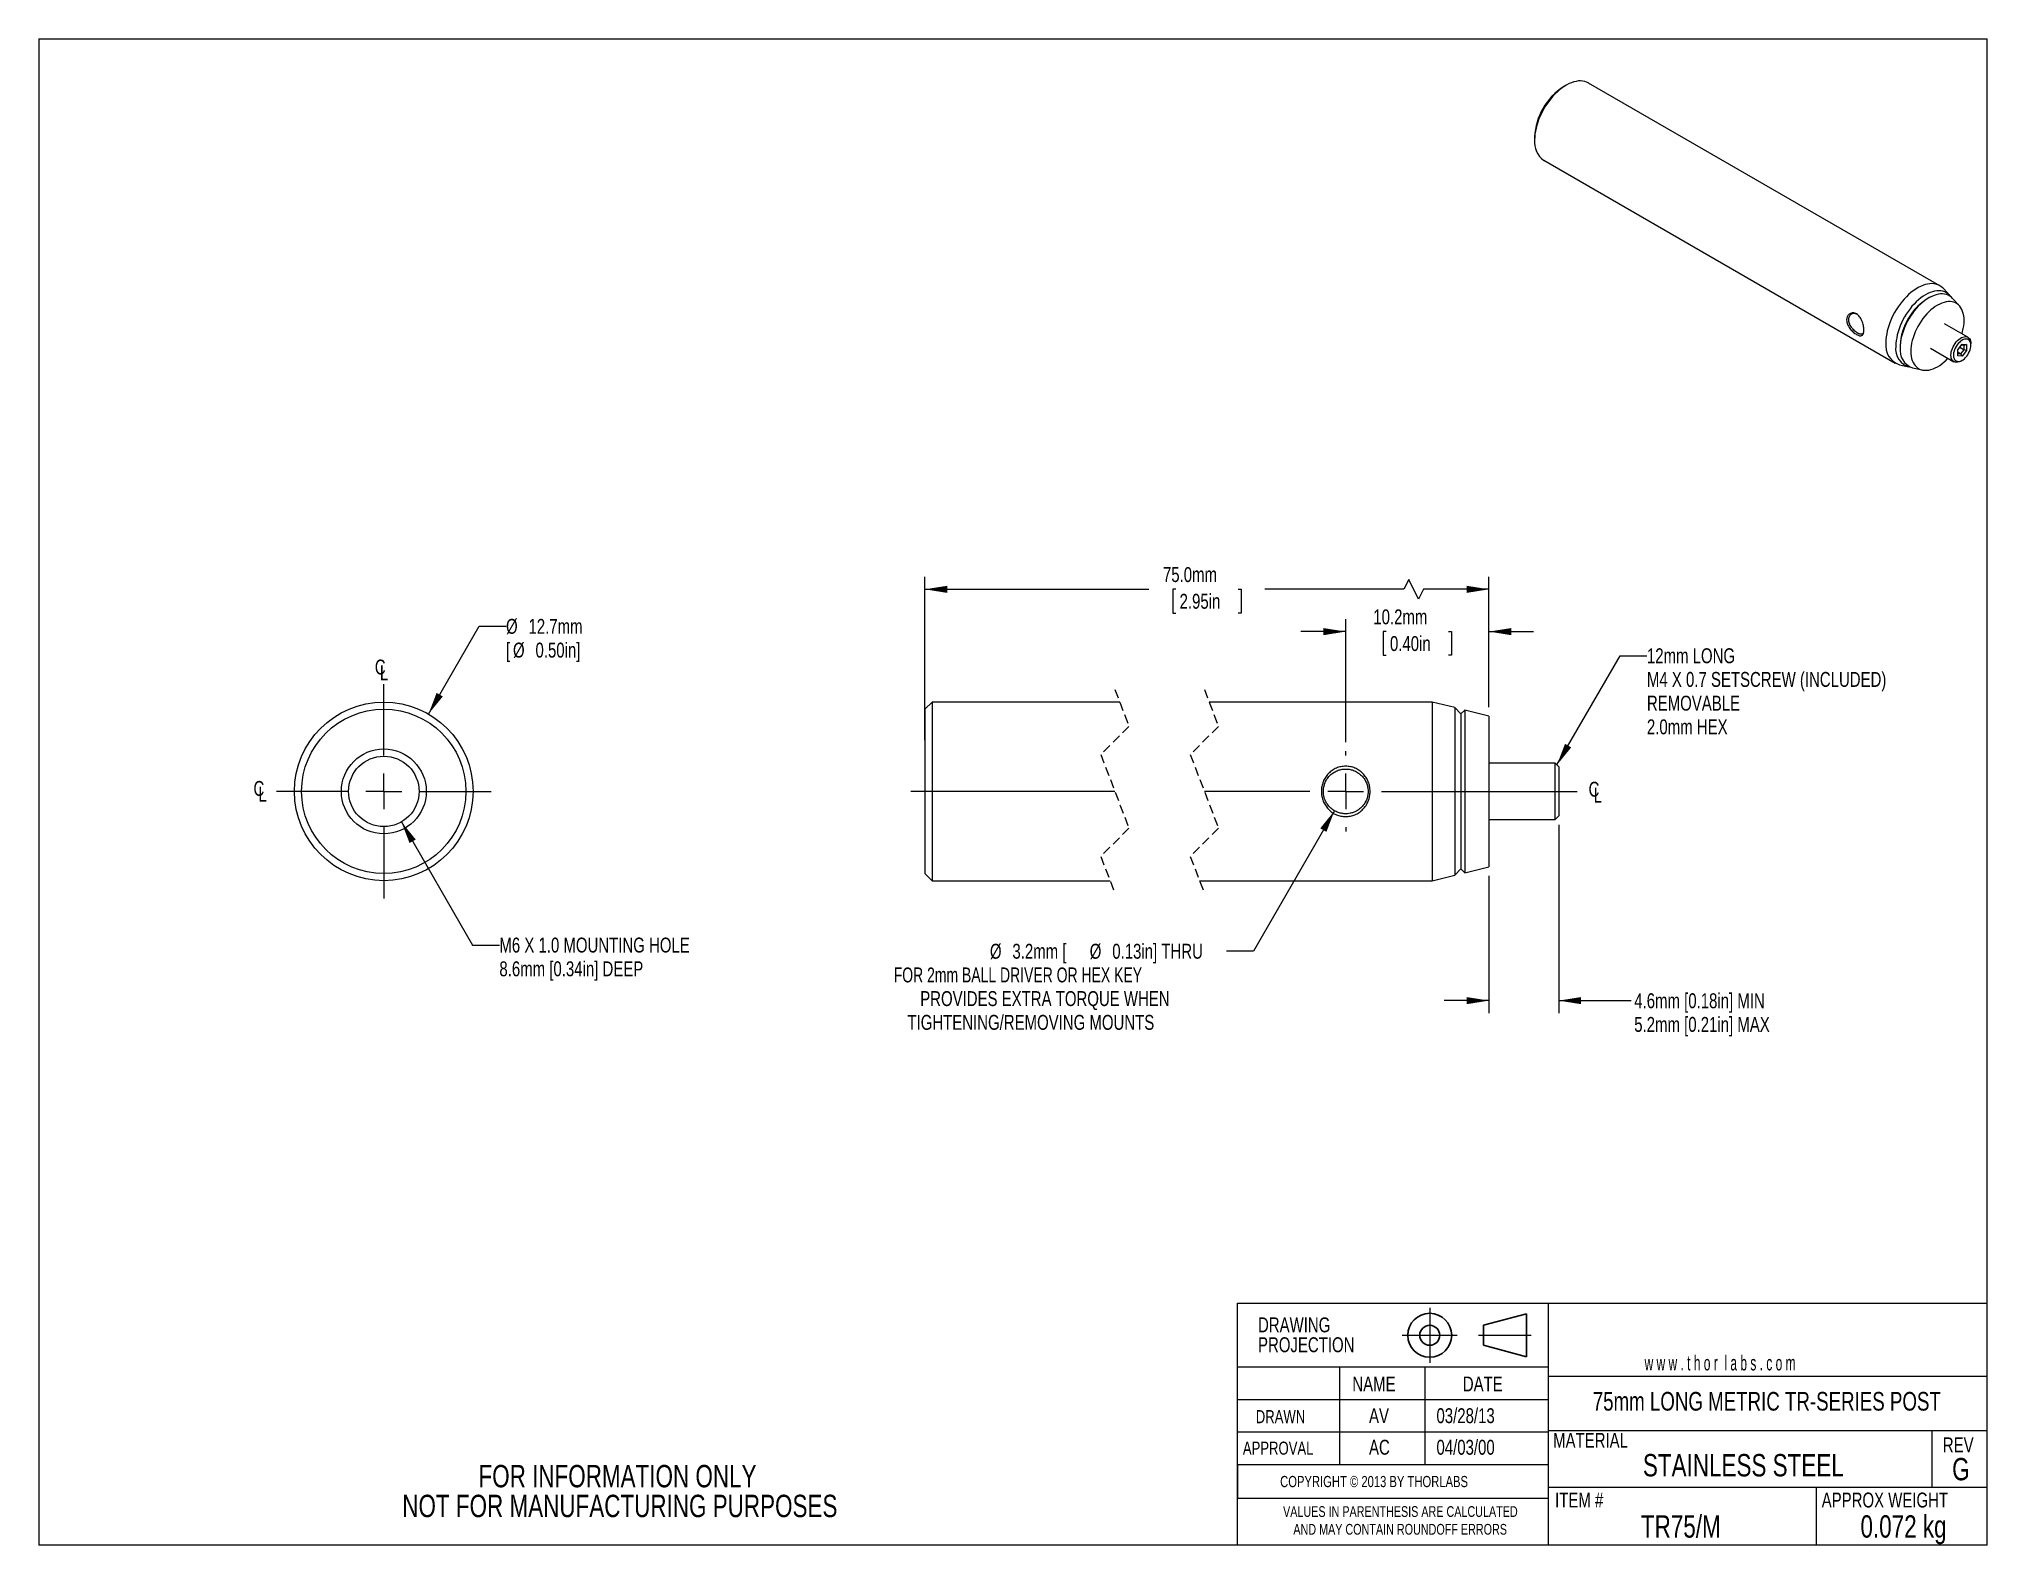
# Model space of a CAD drawing. Header units: millimetres. Extents: x 2 to 278, y 1 to 215.
import ezdxf

# ---------------------------------------------------------------- set-up
doc = ezdxf.new("R2010")
doc.units = ezdxf.units.MM
doc.header["$PDSIZE"] = -1
doc.linetypes.add('CENTERX2', pattern=[20.32, 12.7, -2.54, 2.54, -2.54])
doc.linetypes.add('HIDDEN', pattern=[1.905, 1.27, -0.635])
doc.styles.add('SLDTEXTSTYLE0', font='TXT', dxfattribs={"width": 0.75})
doc.styles.add('SLDTEXTSTYLE1', font='TXT', dxfattribs={"width": 0.6})
doc.styles.add('SLDTEXTSTYLE2', font='TXT', dxfattribs={"width": 0.7})
doc.dimstyles.new('SLDDIMSTYLE0', dxfattribs={"dimtxt": 2.116667, "dimasz": 3.175, "dimexe": 0, "dimexo": 0.0625, "dimgap": 0.529167, "dimtad": 0, "dimtih": 1, "dimtoh": 1, "dimdec": 1, "dimlfac": 0.5, "dimrnd": 1e-09, "dimzin": 12, "dimdsep": 46, "dimtxsty": 'SLDTEXTSTYLE0', "dimsah": 1, "dimcen": 0.09, "dimadec": 0, "dimazin": 3, "dimtfac": 1, "dimtdec": 1, "dimtmove": 0, "dimatfit": 0, "dimfxl": 1, "dimfrac": 2, "dimtolj": 1, "dimtzin": 12, "dimarcsym": 0})
doc.dimstyles.new('SLDDIMSTYLE1', dxfattribs={"dimtxt": 2.116667, "dimasz": 3.175, "dimexe": 0, "dimexo": 0.0625, "dimgap": 0.529167, "dimtad": 0, "dimtih": 1, "dimtoh": 1, "dimdec": 1, "dimlfac": 0.5, "dimrnd": 1e-09, "dimzin": 4, "dimdsep": 46, "dimtxsty": 'SLDTEXTSTYLE0', "dimsah": 1, "dimcen": 0.09, "dimadec": 0, "dimazin": 1, "dimtfac": 1, "dimtdec": 1, "dimtofl": 0, "dimtmove": 0, "dimatfit": 3, "dimfxl": 1, "dimfrac": 2, "dimtolj": 1, "dimtzin": 12, "dimarcsym": 0})
doc.dimstyles.new('SLDDIMSTYLE2', dxfattribs={"dimtxt": 2.116667, "dimasz": 3.175, "dimexe": 0, "dimexo": 0.0625, "dimgap": 0.529167, "dimtad": 0, "dimtih": 1, "dimtoh": 1, "dimdec": 1, "dimlfac": 0.5, "dimrnd": 1e-09, "dimzin": 12, "dimdsep": 46, "dimtxsty": 'SLDTEXTSTYLE0', "dimsah": 1, "dimcen": 0, "dimadec": 0, "dimazin": 3, "dimtfac": 1, "dimtdec": 1, "dimtofl": 0, "dimtmove": 0, "dimatfit": 3, "dimfxl": 1, "dimfrac": 2, "dimtolj": 1, "dimtzin": 12, "dimarcsym": 0})
doc.dimstyles.new('SLDDIMSTYLE3', dxfattribs={"dimtxt": 2.116667, "dimasz": 3.175, "dimexe": 0, "dimexo": 0.0625, "dimgap": 0.529167, "dimtad": 0, "dimtih": 1, "dimtoh": 1, "dimdec": 1, "dimlfac": 0.5, "dimrnd": 1e-09, "dimzin": 12, "dimdsep": 46, "dimtxsty": 'SLDTEXTSTYLE0', "dimsah": 1, "dimcen": 0, "dimadec": 0, "dimazin": 3, "dimtfac": 1, "dimtdec": 1, "dimtofl": 0, "dimtmove": 0, "dimatfit": 3, "dimfxl": 1, "dimfrac": 2, "dimtolj": 1, "dimtzin": 12, "dimarcsym": 0})

# ---------------------------------------------------------------- blocks, each defined once
blk = doc.blocks.new('Third Angle Projection Block')
at = {"color": 7, "linetype": 'CENTERX2', "lineweight": 0}
for p, q in [((101.48, 23.81), (101.48, 14.07)), ((96.6, 18.94), (106.35, 18.94)), ((110.14, 18.94), (119.45, 18.94))]:
    blk.add_line(p, q, dxfattribs=at)
at = {"color": 7, "linetype": 'Continuous', "lineweight": 30}
for p, q in [((118.62, 22.75), (111, 20.71)), ((118.62, 15.13), (118.62, 22.75)), ((111, 20.71), (111, 17.17)), ((111, 17.17), (118.62, 15.13))]:
    blk.add_line(p, q, dxfattribs=at)
for radius in [3.9, 1.77]:
    blk.add_circle((101.48, 18.94), radius, dxfattribs=at)
at = {"color": 7, "linetype": 'Continuous', "lineweight": 0}
blk.add_point((101.48, 18.94), dxfattribs=at)
blk = doc.blocks.new('SW_NOTE_0')
at = {"color": 0, "linetype": 'Continuous', "lineweight": 0, "char_height": 1.524, "attachment_point": 2, "style": 'SLDTEXTSTYLE0'}
for s, insert in [('VALUES IN PARENTHESIS ARE CALCULATED', (19.91, 1.96)), ('AND MAY CONTAIN ROUNDOFF ERRORS', (19.88, -0.56))]:
    blk.add_mtext(s, dxfattribs=dict(at, insert=insert))
blk = doc.blocks.new('SW_NOTE_1')
at = {"color": 0, "linetype": 'Continuous', "lineweight": 0, "char_height": 2.117, "attachment_point": 1, "style": 'SLDTEXTSTYLE0'}
for s, insert in [('DRAWING', (0, 2.73)), ('PROJECTION', (0, -0.09))]:
    blk.add_mtext(s, dxfattribs=dict(at, insert=insert))
blk = doc.blocks.new('SW_NOTE_2')
at = {"color": 0, "linetype": 'Continuous', "lineweight": 0, "char_height": 3.175, "attachment_point": 2, "style": 'SLDTEXTSTYLE0'}
for s, insert in [('FOR INFORMATION ONLY', (25.05, 4.09)), ('NOT FOR MANUFACTURING PURPOSES', (25.38, -0.14))]:
    blk.add_mtext(s, dxfattribs=dict(at, insert=insert))
blk = doc.blocks.new('_D')
at = {"color": 7, "linetype": 'Continuous', "lineweight": 0}
for p, q in [((217.22, 103.1), (217.22, 76.39)), ((207.31, 95.9), (207.31, 76.39)), ((207.31, 78.17), (200.96, 78.17)), ((217.22, 78.17), (227.5, 78.17))]:
    blk.add_line(p, q, dxfattribs=at)
for points in [[(207.31, 78.17), (204.14, 78.67), (204.14, 77.66)], [(217.22, 78.17), (220.39, 77.66), (220.39, 78.67)]]:
    blk.add_solid(points, dxfattribs=at)
at = {"color": 7, "linetype": 'Continuous', "lineweight": 0, "char_height": 2.1167, "attachment_point": 1, "style": 'SLDTEXTSTYLE0'}
for s, insert in [('4.6mm [0.18in] MIN', (227.93, 79.21, -1.08)), ('5.2mm [0.21in] MAX', (227.93, 75.85, -1.08))]:
    blk.add_mtext(s, dxfattribs=dict(at, insert=insert))
blk = doc.blocks.new('_D_1')
at = {"color": 7, "linetype": 'Continuous', "lineweight": 0}
for p, q in [((186.99, 130.54), (180.64, 130.54)), ((186.99, 114.85), (186.99, 132.31)), ((192.74, 130.54), (192.31, 130.54)), ((192.31, 130.54), (192.31, 127.17)), ((201.57, 130.54), (202, 130.54)), ((202, 130.54), (202, 127.17)), ((207.31, 119.82), (207.31, 132.31)), ((207.31, 130.54), (213.66, 130.54)), ((192.31, 127.17), (192.74, 127.17)), ((202, 127.17), (201.57, 127.17))]:
    blk.add_line(p, q, dxfattribs=at)
for points in [[(186.99, 130.54), (183.82, 131.04), (183.82, 130.03)], [(207.31, 130.54), (210.49, 130.03), (210.49, 131.04)]]:
    blk.add_solid(points, dxfattribs=at)
at = {"color": 7, "linetype": 'Continuous', "lineweight": 0, "char_height": 2.117, "attachment_point": 1, "style": 'SLDTEXTSTYLE0'}
for s, insert in [('10.2mm', (190.91, 133.69, -1.08)), ('0.40in', (193.27, 129.9, -1.08))]:
    blk.add_mtext(s, dxfattribs=dict(at, insert=insert))
blk = doc.blocks.new('_D_2')
at = {"color": 7, "linetype": 'Continuous', "lineweight": 0}
for p, q in [((127.28, 115.15), (127.28, 138.31)), ((207.31, 119.82), (207.31, 138.31)), ((127.28, 136.54), (159.07, 136.54)), ((162.88, 136.54), (162.45, 136.54)), ((162.45, 136.54), (162.45, 133.17)), ((171.71, 136.54), (172.14, 136.54)), ((172.14, 136.54), (172.14, 133.17)), ((195.22, 136.54), (175.53, 136.54)), ((195.93, 137.95), (195.22, 136.54)), ((197.34, 135.12), (195.93, 137.95)), ((198.04, 136.54), (197.34, 135.12)), ((207.31, 136.54), (198.04, 136.54)), ((162.45, 133.17), (162.88, 133.17)), ((172.14, 133.17), (171.71, 133.17))]:
    blk.add_line(p, q, dxfattribs=at)
for points in [[(127.28, 136.54), (130.46, 136.03), (130.46, 137.04)], [(207.31, 136.54), (204.14, 137.04), (204.14, 136.03)]]:
    blk.add_solid(points, dxfattribs=at)
at = {"color": 7, "linetype": 'Continuous', "lineweight": 0, "char_height": 2.117, "attachment_point": 1, "style": 'SLDTEXTSTYLE0'}
for s, insert in [('75.0mm', (161.06, 139.69, -1.08)), ('2.95in', (163.42, 135.9, -1.08))]:
    blk.add_mtext(s, dxfattribs=dict(at, insert=insert))
blk = doc.blocks.new('_D_3')
at = {"color": 7, "linetype": 'Continuous', "lineweight": 0}
for p, q in [((185.4, 105.11), (173.9, 85.19)), ((173.9, 85.19), (170.09, 85.19))]:
    blk.add_line(p, q, dxfattribs=at)
blk.add_solid([(185.4, 105.11), (183.38, 102.62), (184.26, 102.11)], dxfattribs=at)
at = {"color": 7, "linetype": 'Continuous', "lineweight": 0, "attachment_point": 1}
for s, insert, char_height, style in [('%%c', (136.51, 86.23, -1.08), 2.117, 'SLDTEXTSTYLE0'), ('3.2mm [', (139.7, 86.23, -1.08), 2.117, 'SLDTEXTSTYLE0'), ('%%c', (150.67, 86.23, -1.08), 2.117, 'SLDTEXTSTYLE0'), ('0.13in] THRU', (153.87, 86.23, -1.08), 2.1167, 'SLDTEXTSTYLE0'), ('FOR 2mm BALL DRIVER OR HEX KEY', (122.86, 82.87, -1.08), 2.1167, 'SLDTEXTSTYLE2'), ('PROVIDES EXTRA TORQUE WHEN', (126.62, 79.51, -1.08), 2.1167, 'SLDTEXTSTYLE0'), ('TIGHTENING/REMOVING MOUNTS', (124.8, 76.14, -1.08), 2.1167, 'SLDTEXTSTYLE0')]:
    blk.add_mtext(s, dxfattribs=dict(at, insert=insert, char_height=char_height, style=style))
blk = doc.blocks.new('SW_CHAMFER_DIMENSION_0')
at = {"color": 0, "linetype": 'Continuous', "lineweight": 0}
for p, q in [((-12.77, -13.83), (-3.81, 1.68)), ((-3.81, 1.68), (0, 1.68))]:
    blk.add_line(p, q, dxfattribs=at)
blk.add_solid([(-12.77, -13.83), (-10.74, -11.34), (-11.62, -10.83)], dxfattribs=at)
at = {"color": 0, "linetype": 'Continuous', "lineweight": 0, "attachment_point": 1, "style": 'SLDTEXTSTYLE0'}
for s, insert, char_height in [('12mm LONG', (0, 2.73, -1.08), 2.117), ('M4 X 0.7 SETSCREW (INCLUDED)', (0, -0.63, -1.08), 2.1167), ('REMOVABLE', (0, -4, -1.08), 2.117), ('2.0mm HEX', (0, -7.36, -1.08), 2.117)]:
    blk.add_mtext(s, dxfattribs=dict(at, insert=insert, char_height=char_height))
blk = doc.blocks.new('SW_SYMBOL_MOD_CL')
at = {"color": 0, "linetype": 'Continuous', "lineweight": 0, "char_height": 783, "attachment_point": 5, "style": 'SLDTEXTSTYLE0'}
for s, insert in [('C', (400, 600)), ('L', (600, 300))]:
    blk.add_mtext(s, dxfattribs=dict(at, insert=insert))
blk = doc.blocks.new('SW_CENTERMARKSYMBOL_0')
at = {"color": 0, "linetype": 'Continuous', "lineweight": 0}
for p, q in [((32.75, 5.08), (32.75, 5.71)), ((0, 0), (-28.96, 0)), ((27.67, 0), (12.7, 0)), ((32.75, 0), (30.21, 0)), ((32.75, 0), (32.75, 2.54)), ((32.75, 0), (32.75, -2.54)), ((32.75, 0), (35.29, 0)), ((37.83, 0), (65.58, 0)), ((32.75, -5.08), (32.75, -5.71))]:
    blk.add_line(p, q, dxfattribs=at)
blk = doc.blocks.new('_D_4')
at = {"color": 7, "linetype": 'Continuous', "lineweight": 0}
for p, q in [((56.85, 118.84), (64.04, 131.29)), ((64.04, 131.29), (67.85, 131.29))]:
    blk.add_line(p, q, dxfattribs=at)
blk.add_solid([(56.85, 118.84), (58.88, 121.33), (58, 121.84)], dxfattribs=at)
at = {"color": 7, "linetype": 'Continuous', "lineweight": 0, "attachment_point": 1, "style": 'SLDTEXTSTYLE0'}
for s, insert, char_height in [('%%c', (67.85, 132.34, 45.89), 2.117), ('12.7mm', (71.04, 132.34, 45.89), 2.117), ('[', (67.85, 128.97, 45.89), 2.12), ('%%c', (68.84, 128.97, 45.89), 2.117), ('0.50in]', (72.03, 128.97, 45.89), 2.117)]:
    blk.add_mtext(s, dxfattribs=dict(at, insert=insert, char_height=char_height))
blk = doc.blocks.new('_D_5')
at = {"color": 7, "linetype": 'Continuous', "lineweight": 0}
for p, q in [((53.01, 103.53), (63.1, 86.06)), ((63.1, 86.06), (66.91, 86.06))]:
    blk.add_line(p, q, dxfattribs=at)
blk.add_solid([(53.01, 103.53), (54.16, 100.53), (55.04, 101.03)], dxfattribs=at)
at = {"color": 7, "linetype": 'Continuous', "lineweight": 0, "char_height": 2.1167, "attachment_point": 1, "style": 'SLDTEXTSTYLE0'}
for s, insert in [('M6 X 1.0 MOUNTING HOLE', (66.91, 87.11, 45.89)), ('8.6mm [0.34in] DEEP', (66.91, 83.74, 45.89))]:
    blk.add_mtext(s, dxfattribs=dict(at, insert=insert))
blk = doc.blocks.new('SW_CENTERMARKSYMBOL_1')
at = {"color": 0, "linetype": 'Continuous', "lineweight": 0}
for p, q in [((0, 5.08), (0, 15.2146)), ((-5.08, 0), (-15.2146, 0)), ((0, 0), (-2.54, 0)), ((0, 0), (0, 2.54)), ((0, 0), (0, -2.54)), ((0, 0), (2.54, 0)), ((5.08, 0), (15.2146, 0)), ((0, -5.08), (0, -15.2146))]:
    blk.add_line(p, q, dxfattribs=at)

msp = doc.modelspace()

# ---------------------------------------------------------------- linework, layer by layer
at = {"color": 7, "linetype": 'Continuous', "lineweight": 0}
for p, q in [((1.58, 214.65), (277.99, 214.65)), ((1.58, 214.65), (1.58, 0.9)), ((277.99, 0.9), (277.99, 214.65)), ((218.28, 208.08), (217.92, 207.87)), ((271.29, 179.62), (221.45, 208.39)), ((213.8, 200.73), (213.8, 200.32)), ((215.11, 197.42), (264.95, 168.64)), ((270.01, 178.04), (269.79, 177.93)), ((272.7, 178.25), (271.79, 179.22)), ((274.06, 176.79), (273.09, 177.82)), ((275.28, 172.31), (271.96, 174.23)), ((275.69, 171.19), (275.69, 171.39)), ((265.66, 171.07), (265.66, 170.79)), ((265.66, 170.79), (265.68, 170.54)), ((269.96, 170.76), (273.28, 168.84)), ((273.83, 170.53), (274.46, 171.31)), ((273.83, 169.69), (273.83, 170.53)), ((273.83, 170.24), (274.28, 169.98)), ((273.83, 170.02), (274.28, 169.98)), ((274.46, 169.64), (273.83, 169.69)), ((274.12, 170.89), (274.73, 170.54)), ((274.28, 169.98), (274.73, 170.54)), ((274.46, 169.64), (274.28, 169.98)), ((274.28, 168.94), (274.46, 169.05)), ((274.73, 171.14), (274.35, 171.17)), ((274.46, 171.31), (275.09, 171.26)), ((275.09, 170.42), (274.46, 169.64)), ((275.09, 171.26), (274.73, 171.14)), ((274.73, 170.54), (274.73, 171.14)), ((275.09, 170.42), (274.73, 170.54)), ((275.09, 171.26), (275.09, 170.42)), ((265.55, 168.41), (266.84, 168.11)), ((267.41, 167.98), (268.79, 167.67)), ((128.3, 120.54), (127.28, 119.52)), ((127.28, 119.52), (127.28, 107.86)), ((154.92, 120.54), (128.3, 120.54)), ((128.3, 120.54), (128.3, 107.86)), ((199.28, 120.54), (167.62, 120.54)), ((202.48, 119.75), (199.28, 120.54)), ((199.28, 120.54), (199.28, 107.86)), ((203.31, 118.86), (202.48, 119.75)), ((202.48, 119.75), (202.48, 107.86)), ((203.89, 119.4), (203.31, 118.86)), ((203.31, 118.86), (203.31, 107.86)), ((207.31, 118.55), (203.89, 119.4)), ((203.89, 119.4), (203.89, 107.86)), ((207.31, 118.55), (207.31, 107.86)), ((216.71, 111.86), (207.31, 111.86)), ((217.22, 111.35), (216.71, 111.86)), ((216.71, 103.86), (216.71, 111.86)), ((217.22, 111.35), (217.22, 104.37)), ((127.28, 107.86), (127.28, 96.2)), ((128.3, 107.86), (128.3, 95.19)), ((199.28, 107.86), (199.28, 95.19)), ((202.48, 107.86), (202.48, 95.98)), ((203.31, 107.86), (203.31, 96.86)), ((203.89, 107.86), (203.89, 96.32)), ((207.31, 107.86), (207.31, 97.17)), ((207.31, 103.86), (216.71, 103.86)), ((216.71, 103.86), (217.22, 104.37)), ((202.48, 95.98), (203.31, 96.86)), ((203.31, 96.86), (203.89, 96.32)), ((203.89, 96.32), (207.31, 97.17)), ((127.28, 96.2), (128.3, 95.19)), ((128.3, 95.19), (153.56, 95.19)), ((166.26, 95.19), (199.28, 95.19)), ((199.28, 95.19), (202.48, 95.98)), ((277.99, 35.24), (277.99, 50.03)), ((171.63, 7.56), (171.63, 35.24)), ((171.63, 35.24), (215.74, 35.24)), ((215.74, 35.24), (215.74, 0.9)), ((215.74, 35.24), (277.99, 35.24)), ((171.63, 12.3), (171.63, 26.17)), ((171.63, 0.9), (171.63, 26.17)), ((215.74, 26.17), (171.63, 26.17)), ((186.13, 26.17), (186.13, 12.3)), ((198.21, 26.17), (198.21, 12.3)), ((215.74, 24.89), (277.99, 24.89)), ((215.74, 21.49), (171.63, 21.49)), ((215.74, 16.92), (171.63, 16.92)), ((215.74, 17.16), (277.99, 17.16)), ((270.17, 17.16), (270.17, 9.14)), ((215.74, 12.3), (171.63, 12.3)), ((171.63, 12.3), (171.63, 7.56)), ((215.74, 9.14), (277.99, 9.14)), ((253.75, 9.14), (253.75, 0.9)), ((171.63, 7.56), (215.74, 7.56)), ((277.99, 0.9), (1.58, 0.9))]:
    msp.add_line(p, q, dxfattribs=at)
at = {"color": 7, "linetype": 'HIDDEN', "lineweight": 0}
for p, q in [((154.24, 122.31), (156.24, 117.09)), ((166.94, 122.31), (168.94, 117.09)), ((156.24, 117.09), (152.24, 113.09)), ((168.94, 117.09), (164.94, 113.09)), ((152.24, 113.09), (156.24, 102.63)), ((164.94, 113.09), (168.94, 102.63)), ((156.24, 102.63), (152.24, 98.63)), ((168.94, 102.63), (164.94, 98.63)), ((152.24, 98.63), (154.24, 93.41)), ((164.94, 98.63), (166.94, 93.41))]:
    msp.add_line(p, q, dxfattribs=at)
at = {"color": 7, "linetype": 'Continuous', "lineweight": 0, "flags": 128}
for points in [[(221.45, 208.39), (221.42, 208.41), (221.17, 208.53), (220.9, 208.62), (220.62, 208.67), (220.32, 208.69), (220.01, 208.68), (219.7, 208.63), (219.37, 208.55), (219.04, 208.44), (218.7, 208.3), (218.36, 208.13), (218.03, 207.93), (217.69, 207.69), (217.35, 207.43), (217.02, 207.15), (216.7, 206.84), (216.39, 206.51), (216.09, 206.15), (215.8, 205.78), (215.52, 205.39), (215.26, 204.99), (215.02, 204.58), (214.8, 204.16), (214.6, 203.72), (214.41, 203.29), (214.25, 202.85), (214.12, 202.41), (214, 201.98), (213.91, 201.55), (213.85, 201.13), (213.81, 200.72), (213.8, 200.32)], [(271.79, 179.22), (271.7, 179.31), (271.49, 179.49), (271.26, 179.64), (271.01, 179.76), (270.74, 179.84), (270.46, 179.9), (270.16, 179.92), (269.85, 179.91), (269.54, 179.86), (269.21, 179.78), (268.88, 179.67), (268.54, 179.53), (268.2, 179.36), (267.87, 179.15), (267.53, 178.92), (267.19, 178.66), (266.86, 178.38), (266.54, 178.07), (266.23, 177.73), (265.93, 177.38), (265.64, 177.01), (265.36, 176.62), (265.1, 176.22), (264.86, 175.81), (264.64, 175.38), (264.44, 174.95), (264.25, 174.52), (264.09, 174.08), (263.96, 173.64), (263.84, 173.21), (263.75, 172.78), (263.69, 172.36), (263.65, 171.95), (263.64, 171.55)], [(272.88, 178.02), (272.83, 178.08), (272.65, 178.29), (272.45, 178.48), (272.22, 178.63), (271.98, 178.75), (271.72, 178.83), (271.45, 178.88), (271.16, 178.9), (270.86, 178.89), (270.55, 178.84), (270.23, 178.76), (269.91, 178.65), (269.58, 178.51), (269.25, 178.33), (268.92, 178.13), (268.59, 177.89), (268.27, 177.63), (267.95, 177.35), (267.64, 177.03), (267.34, 176.7), (267.06, 176.35), (266.78, 175.98), (266.52, 175.59), (266.28, 175.2), (266.06, 174.79), (265.85, 174.37), (265.67, 173.95), (265.51, 173.52), (265.37, 173.1), (265.25, 172.67), (265.17, 172.25), (265.1, 171.84), (265.06, 171.44), (265.05, 171.05)], [(273.09, 177.82), (272.93, 177.98), (272.72, 178.14), (272.49, 178.27), (272.24, 178.36), (271.97, 178.43), (271.69, 178.46), (271.4, 178.45), (271.1, 178.42), (270.79, 178.35), (270.47, 178.25), (270.15, 178.11), (269.83, 177.95), (269.51, 177.75), (269.18, 177.53), (268.86, 177.28), (268.55, 177), (268.24, 176.7), (267.95, 176.38), (267.66, 176.04), (267.39, 175.68), (267.13, 175.3), (266.89, 174.91), (266.67, 174.51), (266.47, 174.1), (266.29, 173.68), (266.12, 173.26), (265.99, 172.85), (265.87, 172.43), (265.78, 172.02), (265.72, 171.61), (265.68, 171.22), (265.67, 170.84)], [(274.44, 172.8), (274.53, 173.14), (274.62, 173.54), (274.69, 173.93), (274.73, 174.31), (274.74, 174.68), (274.73, 175.03), (274.69, 175.37), (274.62, 175.68), (274.53, 175.98), (274.42, 176.25), (274.28, 176.49), (274.12, 176.71), (273.94, 176.9), (273.74, 177.06), (273.52, 177.19), (273.28, 177.28), (273.03, 177.34), (272.76, 177.37), (272.48, 177.37), (272.19, 177.33), (271.89, 177.26), (271.58, 177.16), (271.27, 177.03), (270.96, 176.86), (270.65, 176.67), (270.34, 176.44), (270.03, 176.19), (269.73, 175.92), (269.44, 175.62), (269.16, 175.3), (268.89, 174.96), (268.64, 174.6), (268.4, 174.23), (268.18, 173.85), (267.97, 173.45), (267.79, 173.06), (267.63, 172.65), (267.5, 172.25), (267.38, 171.85), (267.29, 171.45), (267.23, 171.06), (267.19, 170.68), (267.18, 170.31), (267.18, 170.31)], [(274.28, 168.94), (274.18, 168.89), (273.99, 168.81), (273.81, 168.76), (273.63, 168.75), (273.46, 168.77), (273.32, 168.83), (273.18, 168.91), (273.07, 169.03), (272.98, 169.18), (272.92, 169.35), (272.88, 169.55), (272.87, 169.76), (272.88, 169.99), (272.92, 170.23), (272.98, 170.48), (273.07, 170.73), (273.18, 170.97), (273.32, 171.21), (273.46, 171.44), (273.63, 171.65), (273.81, 171.84), (273.99, 172.01), (274.18, 172.15), (274.38, 172.26), (274.57, 172.34), (274.75, 172.39), (274.93, 172.4), (275.1, 172.38), (275.25, 172.33), (275.38, 172.24), (275.49, 172.12), (275.58, 171.98), (275.64, 171.8), (275.68, 171.61), (275.69, 171.39), (275.69, 171.39)], [(275.69, 171.19), (275.68, 171.39), (275.64, 171.57), (275.58, 171.72), (275.49, 171.85), (275.38, 171.96), (275.25, 172.02), (275.1, 172.06), (274.94, 172.06), (274.77, 172.03), (274.59, 171.97), (274.41, 171.87), (274.24, 171.75), (274.06, 171.59), (273.9, 171.42), (273.74, 171.22), (273.6, 171), (273.48, 170.78), (273.38, 170.55), (273.31, 170.32), (273.25, 170.09), (273.23, 169.87), (273.23, 169.66), (273.25, 169.47), (273.31, 169.3), (273.38, 169.15), (273.48, 169.04), (273.6, 168.95), (273.74, 168.9), (273.9, 168.88), (274.06, 168.89), (274.24, 168.94), (274.41, 169.02), (274.59, 169.13), (274.77, 169.27), (274.94, 169.44), (275.1, 169.63), (275.25, 169.83), (275.38, 170.05), (275.49, 170.28), (275.58, 170.51), (275.64, 170.74), (275.68, 170.97), (275.69, 171.19)], [(267.18, 170.31), (267.19, 169.96), (267.23, 169.62), (267.29, 169.31), (267.38, 169.01), (267.5, 168.74), (267.63, 168.5), (267.79, 168.28), (267.97, 168.09), (268.18, 167.93), (268.4, 167.8), (268.64, 167.71), (268.89, 167.65), (269.16, 167.62), (269.44, 167.62), (269.73, 167.66), (270.03, 167.73), (270.34, 167.83), (270.65, 167.96), (270.96, 168.13), (271.27, 168.32), (271.58, 168.55), (271.89, 168.8), (272.19, 169.07), (272.44, 169.33)]]:
    msp.add_lwpolyline(points, dxfattribs=at)
at = {"color": 7, "linetype": 'Continuous', "lineweight": 0}
for radius in [12.67, 11.66, 6.02, 5]:
    msp.add_circle((50.51, 107.86), radius, dxfattribs=at)
for centre, radius, start, end in [((222.75, 200.33), 8.96, 122.6112, 177.3942), ((216.89, 199.97), 3.11, 173.5307, 235.1571), ((273.97, 170.74), 8.32, 120.1668, 177.7365), ((266.48, 171.13), 2.87, 171.5661, 251.2332), ((267.62, 170.63), 2.61, 170.6407, 259.2801), ((268.23, 170.44), 2.59, 171.2259, 251.5734)]:
    msp.add_arc(centre, radius, start, end, dxfattribs=at)
for points, knots in [([(258.07, 174.76), (258.08, 174.86), (258.09, 175.05), (258.18, 175.29), (258.32, 175.49), (258.51, 175.65), (258.74, 175.75), (258.98, 175.78), (259.23, 175.74), (259.48, 175.63), (259.71, 175.46), (259.92, 175.24), (260.1, 174.96), (260.25, 174.64), (260.37, 174.31), (260.46, 173.97), (260.51, 173.65), (260.52, 173.34), (260.51, 173.07), (260.46, 172.85), (260.37, 172.68), (260.25, 172.57), (260.1, 172.51), (259.92, 172.51), (259.71, 172.58), (259.48, 172.69), (259.23, 172.86), (258.98, 173.06), (258.74, 173.3), (258.51, 173.57), (258.32, 173.86), (258.18, 174.16), (258.09, 174.47), (258.08, 174.66), (258.07, 174.76)], [0, 0, 0, 0, 0.032206, 0.063214, 0.094215, 0.126403, 0.158491, 0.188893, 0.218934, 0.24999, 0.281027, 0.311086, 0.341545, 0.37373, 0.405856, 0.436822, 0.467824, 0.500108, 0.532296, 0.563272, 0.594233, 0.626377, 0.658508, 0.688949, 0.719019, 0.750087, 0.781086, 0.811122, 0.841579, 0.873786, 0.905925, 0.936877, 0.967838, 1, 1, 1, 1]), ([(259.54, 175.57), (259.5, 175.59), (259.4, 175.64), (259.21, 175.68), (258.97, 175.67), (258.73, 175.58), (258.53, 175.42), (258.4, 175.22), (258.33, 175), (258.32, 174.86), (258.32, 174.79)], [0, 0, 0, 0, 0.060547, 0.181966, 0.321002, 0.47778, 0.632417, 0.770897, 0.893356, 1, 1, 1, 1]), ([(258.32, 174.79), (258.32, 174.72), (258.33, 174.57), (258.4, 174.31), (258.53, 174.02), (258.73, 173.73), (258.96, 173.45), (259.2, 173.23), (259.39, 173.09), (259.51, 173.01), (259.56, 172.98), (259.59, 172.96), (259.62, 172.94), (259.66, 172.92), (259.73, 172.88), (259.84, 172.83), (259.99, 172.78), (260.17, 172.76), (260.32, 172.8), (260.44, 172.9), (260.48, 173.01), (260.49, 173.05)], [0, 0, 0, 0, 0.058805, 0.126213, 0.202339, 0.287258, 0.373717, 0.450389, 0.517344, 0.547236, 0.556671, 0.565841, 0.574748, 0.588265, 0.602335, 0.648097, 0.699268, 0.775929, 0.862337, 0.947409, 1, 1, 1, 1]), ([(183.6, 107.15), (183.57, 107.39), (183.51, 107.86), (183.58, 108.57), (183.77, 109.24), (184.09, 109.86), (184.53, 110.4), (185.06, 110.86), (185.66, 111.2), (186.31, 111.39), (186.99, 111.45), (187.67, 111.39), (188.32, 111.2), (188.92, 110.86), (189.45, 110.4), (189.89, 109.86), (190.22, 109.24), (190.41, 108.57), (190.47, 107.86), (190.41, 107.15), (190.22, 106.48), (189.89, 105.86), (189.45, 105.32), (188.92, 104.86), (188.32, 104.53), (187.67, 104.33), (186.99, 104.27), (186.31, 104.33), (185.66, 104.53), (185.06, 104.86), (184.53, 105.32), (184.09, 105.87), (183.76, 106.48), (183.65, 106.93), (183.6, 107.15)], [0, 0, 0, 0, 0.03232, 0.064684, 0.095759, 0.126709, 0.158751, 0.190674, 0.221001, 0.251101, 0.282309, 0.3135, 0.343617, 0.374001, 0.40602, 0.438002, 0.468917, 0.499986, 0.532428, 0.564774, 0.595817, 0.626726, 0.658726, 0.690692, 0.721058, 0.751187, 0.782409, 0.813559, 0.843654, 0.874036, 0.906077, 0.938071, 0.968973, 1, 1, 1, 1]), ([(183.86, 108.37), (183.84, 108.2), (183.8, 107.86), (183.85, 107.32), (183.99, 106.75), (184.28, 106.16), (184.73, 105.59), (185.29, 105.15), (185.9, 104.86), (186.38, 104.73), (186.69, 104.7), (186.83, 104.69), (186.91, 104.69), (187, 104.69), (187.11, 104.69), (187.32, 104.7), (187.64, 104.74), (188.13, 104.88), (188.69, 105.15), (189.25, 105.59), (189.7, 106.15), (189.99, 106.75), (190.14, 107.32), (190.18, 107.86), (190.14, 108.4), (189.99, 108.97), (189.7, 109.56), (189.25, 110.13), (188.69, 110.57), (188.09, 110.86), (187.52, 111.01), (186.99, 111.05), (186.46, 111.01), (185.9, 110.86), (185.3, 110.58), (184.73, 110.13), (184.28, 109.57), (183.99, 108.97), (183.9, 108.56), (183.86, 108.37)], [0, 0, 0, 0, 0.025687, 0.051394, 0.080785, 0.113856, 0.150601, 0.188009, 0.22131, 0.250497, 0.263558, 0.267683, 0.271693, 0.275588, 0.2815, 0.287652, 0.307639, 0.329937, 0.363233, 0.400621, 0.437433, 0.470535, 0.499926, 0.5256, 0.551319, 0.580742, 0.613866, 0.650685, 0.688082, 0.721388, 0.750598, 0.775706, 0.800756, 0.82992, 0.863192, 0.900568, 0.937436, 0.970582, 1, 1, 1, 1])]:
    msp.add_open_spline(points, degree=3, knots=knots, dxfattribs=at)

# ---------------------------------------------------------------- block references
for name, p in [('SW_CHAMFER_DIMENSION_0', (229.73, 125.44)), ('SW_CENTERMARKSYMBOL_1', (50.51, 107.86)), ('SW_CENTERMARKSYMBOL_0', (154.24, 107.86)), ('SW_NOTE_1', (174.55, 30.48)), ('SW_NOTE_2', (58.62, 8.18)), ('SW_NOTE_0', (174.84, 4.46))]:
    msp.add_blockref(name, p, dxfattribs=at)
at = {"color": 7, "linetype": 'Continuous', "lineweight": 0, "xscale": 0.0027037109, "yscale": 0.0027037109, "zscale": 0.0027037109}
for p in [(48.92, 123.87), (31.7, 106.64), (221.14, 106.53)]:
    msp.add_blockref('SW_SYMBOL_MOD_CL', p, dxfattribs=at)
at = {"color": 7, "linetype": 'Continuous', "xscale": 0.8, "yscale": 0.8, "zscale": 0.8}
msp.add_blockref('Third Angle Projection Block', (117.73, 15.52), dxfattribs=at)

# ---------------------------------------------------------------- texts
at = {"color": 7, "linetype": 'Continuous', "lineweight": 0}
for s, insert, char_height, attachment_point, style in [('w w w . t h o r  l a b s . c o m', (229.4, 27.8), 2.1167, 1, 'SLDTEXTSTYLE1'), ('NAME', (187.93, 24.82), 2.117, 1, 'SLDTEXTSTYLE0'), ('DATE', (203.61, 24.82), 2.117, 1, 'SLDTEXTSTYLE0'), ('75mm LONG METRIC TR-SERIES POST', (246.74, 22.63), 2.6458, 2, 'SLDTEXTSTYLE0'), ('DRAWN', (174.23, 20.05), 1.852, 1, 'SLDTEXTSTYLE0'), ('AV', (190.3, 20.32), 2.117, 1, 'SLDTEXTSTYLE0'), ('03/28/13', (199.87, 20.32), 2.117, 1, 'SLDTEXTSTYLE0'), ('MATERIAL', (216.42, 16.82), 2.117, 1, 'SLDTEXTSTYLE0'), ('APPROVAL', (172.4, 15.58), 1.852, 1, 'SLDTEXTSTYLE0'), ('AC', (190.3, 15.84), 2.117, 1, 'SLDTEXTSTYLE0'), ('04/03/00', (199.87, 15.84), 2.117, 1, 'SLDTEXTSTYLE0'), ('STAINLESS STEEL', (243.41, 13.82), 3.175, 2, 'SLDTEXTSTYLE0'), ('REV', (271.72, 16.17), 2.117, 1, 'SLDTEXTSTYLE0'), ('G', (274.28, 13.26), 3.17, 2, 'SLDTEXTSTYLE0'), ('COPYRIGHT © 2013 BY THORLABS', (177.69, 10.71), 1.5875, 1, 'SLDTEXTSTYLE0'), ('ITEM #', (216.7, 8.35), 2.117, 1, 'SLDTEXTSTYLE0'), ('APPROX WEIGHT', (254.53, 8.35), 2.1167, 1, 'SLDTEXTSTYLE0'), ('TR75/M', (234.54, 5.13), 3.175, 2, 'SLDTEXTSTYLE0'), ('0.072 kg', (266.14, 5.13), 3.175, 2, 'SLDTEXTSTYLE0')]:
    msp.add_mtext(s, dxfattribs=dict(at, insert=insert, char_height=char_height, attachment_point=attachment_point, style=style))

# ---------------------------------------------------------------- dimensions: what is measured, and where the dimension line sits
for base, p1, p2, text, dimstyle, picture, middle in [((127.28, 136.54), (207.31, 118.55), (127.28, 113.88), '75.0mm', 'SLDDIMSTYLE1', '_D_2', (167.3, 136.54)), ((217.22, 78.17), (207.31, 97.17), (217.22, 104.37), '4.6mm [0.18in] MIN\\P5.2mm [0.21in] MAX', 'SLDDIMSTYLE0', '_D', (241.38, 78.17))]:
    dim = msp.add_linear_dim(base=base, p1=p1, p2=p2, text=text, dimstyle=dimstyle, dxfattribs=at)
    dim.commit()
    dim.dimension.update_dxf_attribs({"geometry": picture, "text_midpoint": middle, "dimtype": 160})
dim = msp.add_linear_dim(base=(186.99, 130.54), p1=(207.31, 118.55), p2=(186.99, 113.58), dimstyle='SLDDIMSTYLE0', dxfattribs=at)
dim.commit()
dim.dimension.update_dxf_attribs({"geometry": '_D_1', "text_midpoint": (197.15, 130.54), "dimtype": 160})
dim = msp.add_diameter_dim_2p(p1=(44.17, 96.88), p2=(56.85, 118.84), text='%%c12.7mm\\P[%%c0.50in]', dimstyle='SLDDIMSTYLE3', dxfattribs=at)
dim.commit()
dim.dimension.update_dxf_attribs({"geometry": '_D_4', "text_midpoint": (74.83, 131.29), "dimtype": 163})
for p1, p2, text, picture, middle in [((48.01, 112.19), (53.01, 103.53), 'M6 X 1.0 MOUNTING HOLE\\P8.6mm [0.34in] DEEP', '_D_5', (84.65, 86.06)), ((188.58, 110.61), (185.4, 105.11), '%%c3.2mm [%%c0.13in] THRU\\PFOR 2mm BALL DRIVER OR HEX KEY\\P PROVIDES EXTRA TORQUE WHEN\\PTIGHTENING/REMOVING MOUNTS', '_D_3', (146.48, 85.19))]:
    dim = msp.add_diameter_dim_2p(p1=p1, p2=p2, text=text, dimstyle='SLDDIMSTYLE2', override={"dimpost": '<>'}, dxfattribs=at)
    dim.commit()
    dim.dimension.update_dxf_attribs({"geometry": picture, "text_midpoint": middle, "dimtype": 163})

doc.saveas('drawing.dxf')
